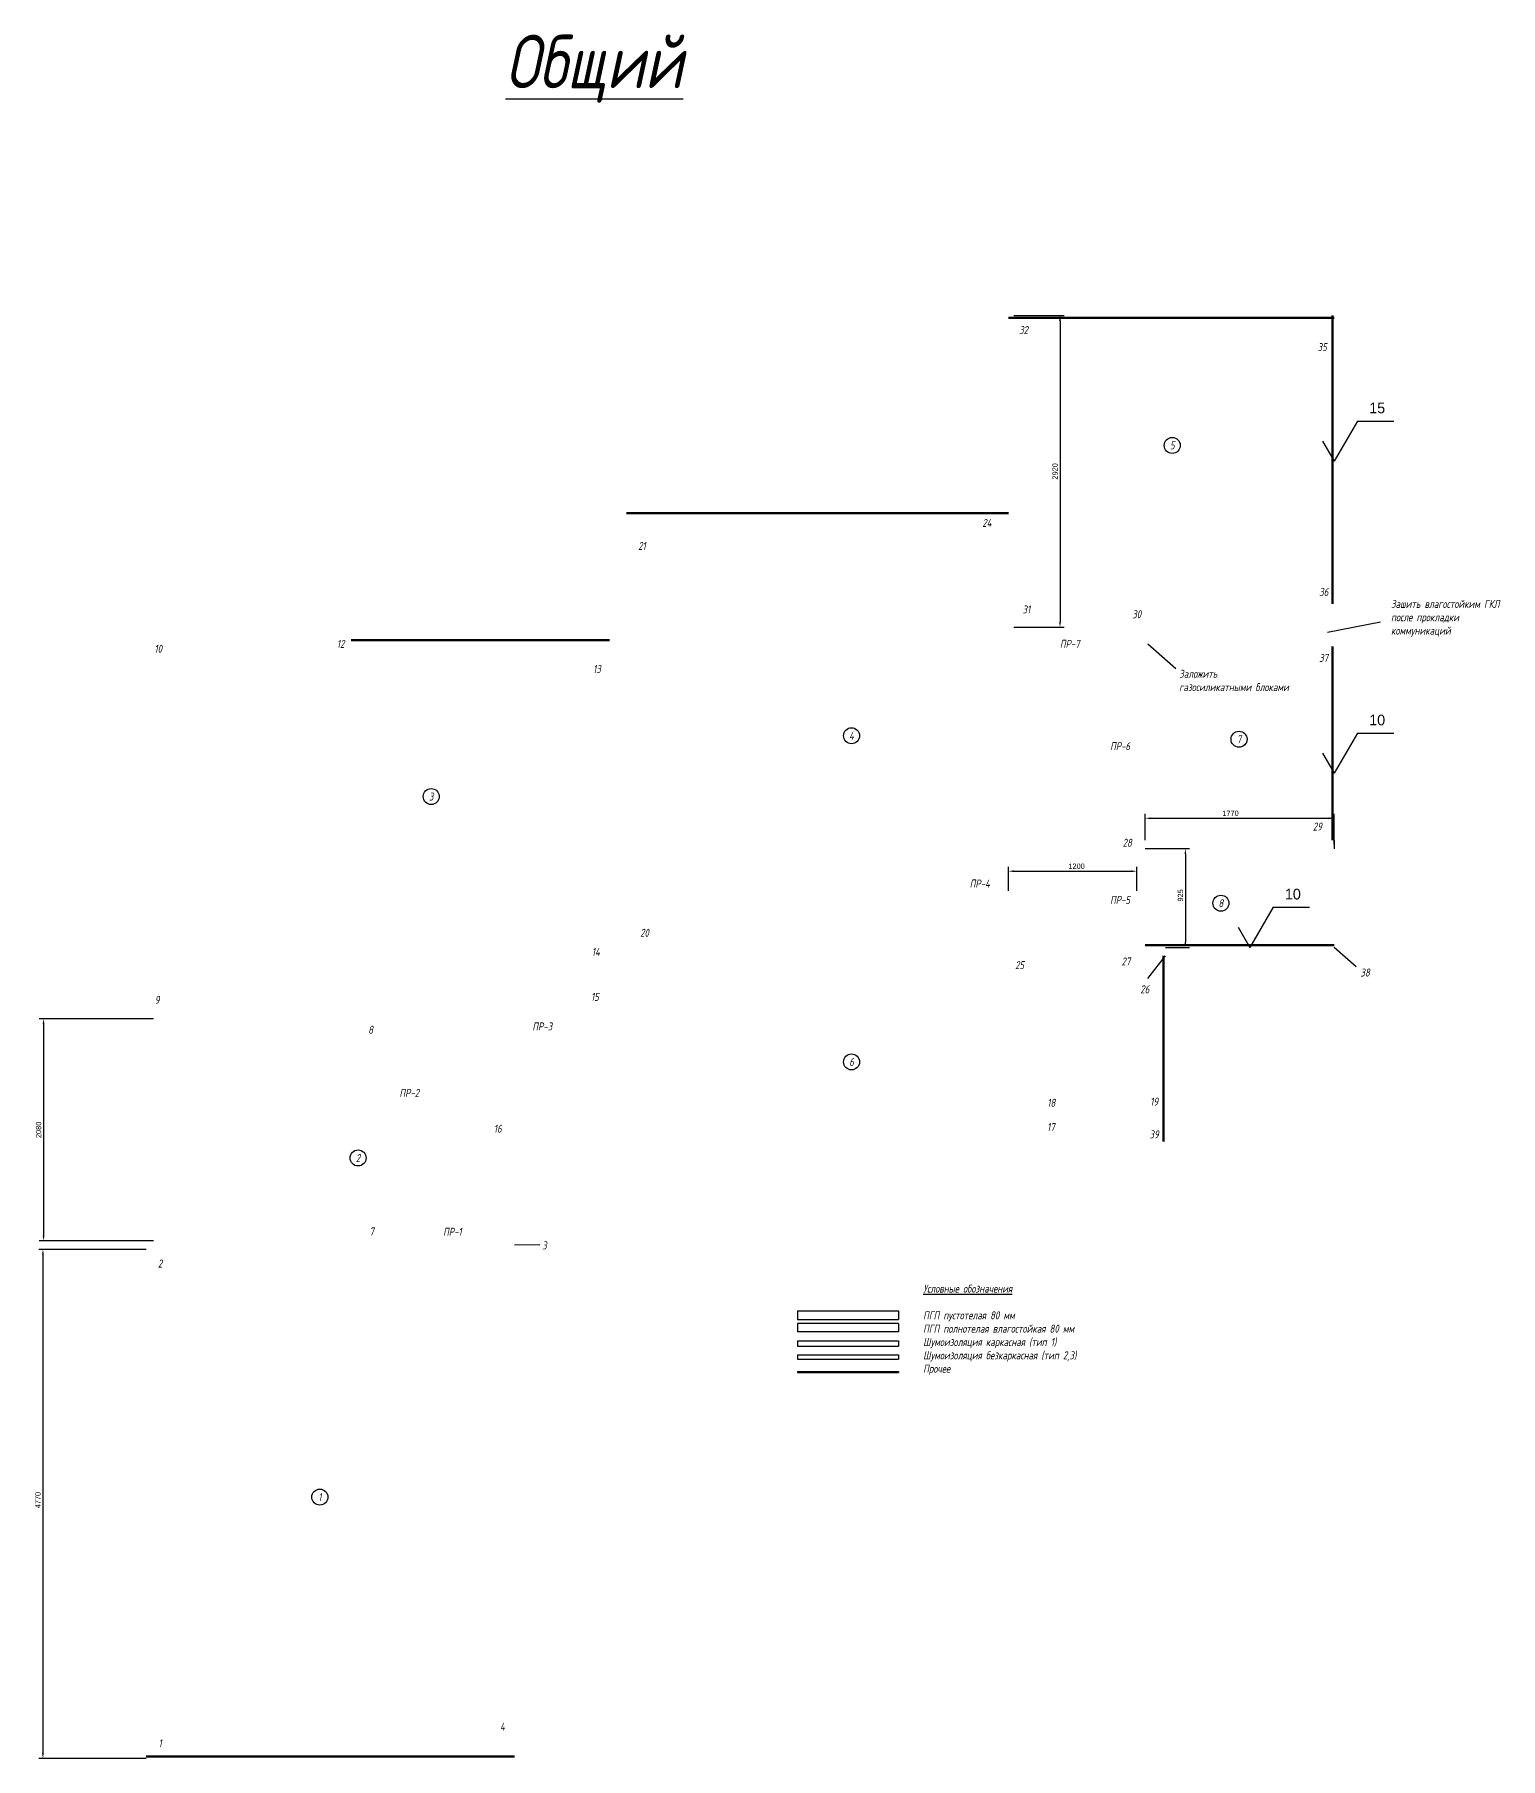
# Model space of a CAD drawing. Header units: millimetres. Extents: x -24443 to 78341, y -69589 to 15487.
# Drawn here: x 3405 to 17140, y -24520 to -8366 of the extents above; entities that cross this region are included whole.
import ezdxf
from ezdxf.enums import TextEntityAlignment as Align

# ---------------------------------------------------------------- set-up
doc = ezdxf.new("R2010")
doc.units = ezdxf.units.MM
for name, color, linetype in [('01 Перегородки', 7, 'Continuous'), ('07 Номера помещений', 7, 'Continuous'), ('08 Размеры', 7, 'Continuous')]:
    doc.layers.add(name, color=color, linetype=linetype)
doc.layers.add('100 noprint', color=1, linetype='Continuous', plot=False)
doc.styles.get("Standard").update_dxf_attribs({"font": 'Ubuntu-R.ttf'})
doc.styles.add('ГОСТ-ISOCPEUR', font='isocpeui.ttf', dxfattribs={"width": 0.8})
doc.dimstyles.new('ISO-25', dxfattribs={"dimtxt": 2.5, "dimasz": 2.5, "dimexe": 1.25, "dimexo": 0.625, "dimtad": 1, "dimtxsty": 'Standard', "dimcen": 2.5, "dimadec": 0, "dimazin": 0, "dimtfac": 1, "dimtmove": 0, "dimatfit": 3, "dimfxl": 1, "dimarcsym": 0})

# ---------------------------------------------------------------- blocks, each defined once
blk = doc.blocks.new('*D216')
at = {"layer": '08 Размеры', "color": 0, "lineweight": -2}
for p, q in [((4451, -19750), (3444, -19750)), ((3484, -19800), (3484, -24470)), ((4451, -24520), (3444, -24520))]:
    blk.add_line(p, q, dxfattribs=at)
at = {"layer": '08 Размеры', "color": 0}
for points in [[(3492, -19800), (3475, -19800), (3484, -19750)], [(3475, -24470), (3492, -24470), (3484, -24520)]]:
    blk.add_solid(points, dxfattribs=at)
at = {"layer": 'Defpoints', "color": 0}
for p in [(4451, -19750), (3484, -24520), (4451, -24520)]:
    blk.add_point(p, dxfattribs=at)
at = {"layer": '08 Размеры', "color": 0, "insert": (3437, -22099), "char_height": 50, "attachment_point": 5, "rotation": 90}
blk.add_mtext('4770', dxfattribs=at)
blk = doc.blocks.new('*D228')
at = {"layer": '08 Размеры', "color": 0, "lineweight": -2}
for p, q in [((4521, -17590), (3450, -17590)), ((3490, -17640), (3490, -19620)), ((4521, -19670), (3450, -19670))]:
    blk.add_line(p, q, dxfattribs=at)
at = {"layer": '08 Размеры', "color": 0}
for points in [[(3498, -17640), (3481, -17640), (3490, -17590)], [(3481, -19620), (3498, -19620), (3490, -19670)]]:
    blk.add_solid(points, dxfattribs=at)
at = {"layer": 'Defpoints', "color": 0}
for p in [(4521, -17590), (3490, -19670), (4521, -19670)]:
    blk.add_point(p, dxfattribs=at)
at = {"layer": '08 Размеры', "color": 0, "insert": (3443, -18630), "char_height": 50, "attachment_point": 5, "rotation": 90}
blk.add_mtext('2080', dxfattribs=at)
blk = doc.blocks.new('*D229')
at = {"layer": '08 Размеры', "color": 0, "lineweight": -2}
for p, q in [((13811, -15915), (13811, -15670)), ((13861, -15710), (15531, -15710)), ((15581, -15955), (15581, -15670))]:
    blk.add_line(p, q, dxfattribs=at)
at = {"layer": '08 Размеры', "color": 0}
for points in [[(13861, -15702), (13861, -15719), (13811, -15710)], [(15531, -15719), (15531, -15702), (15581, -15710)]]:
    blk.add_solid(points, dxfattribs=at)
at = {"layer": 'Defpoints', "color": 0}
for p in [(15581, -15710), (13811, -15915), (15581, -15955)]:
    blk.add_point(p, dxfattribs=at)
at = {"layer": '08 Размеры', "color": 0, "insert": (14610, -15664), "char_height": 50, "attachment_point": 5}
blk.add_mtext('1770', dxfattribs=at)
blk = doc.blocks.new('*D230')
at = {"layer": '08 Размеры', "color": 0, "lineweight": -2}
for p, q in [((13811, -15995), (14227, -15995)), ((14187, -16045), (14187, -16870)), ((14001, -16920), (14227, -16920))]:
    blk.add_line(p, q, dxfattribs=at)
at = {"layer": '08 Размеры', "color": 0}
for points in [[(14195, -16045), (14179, -16045), (14187, -15995)], [(14179, -16870), (14195, -16870), (14187, -16920)]]:
    blk.add_solid(points, dxfattribs=at)
at = {"layer": 'Defpoints', "color": 0}
for p in [(13811, -15995), (14001, -16920), (14187, -16920)]:
    blk.add_point(p, dxfattribs=at)
at = {"layer": '08 Размеры', "color": 0, "insert": (14141, -16433), "char_height": 50, "attachment_point": 5, "rotation": 90}
blk.add_mtext('925', dxfattribs=at)
blk = doc.blocks.new('*D239')
at = {"layer": '08 Размеры', "color": 0, "lineweight": -2}
for p, q in [((12581, -11000), (13053, -11000)), ((13013, -11050), (13013, -13870)), ((12581, -13920), (13053, -13920))]:
    blk.add_line(p, q, dxfattribs=at)
at = {"layer": '08 Размеры', "color": 0}
for points in [[(13021, -11050), (13004, -11050), (13013, -11000)], [(13004, -13870), (13021, -13870), (13013, -13920)]]:
    blk.add_solid(points, dxfattribs=at)
at = {"layer": 'Defpoints', "color": 0}
for p in [(12581, -11000), (12581, -13920), (13013, -13920)]:
    blk.add_point(p, dxfattribs=at)
at = {"layer": '08 Размеры', "color": 0, "insert": (12966, -12460), "char_height": 50, "attachment_point": 5, "rotation": 90}
blk.add_mtext('2920', dxfattribs=at)
blk = doc.blocks.new('*D240')
at = {"layer": '08 Размеры', "color": 0, "lineweight": -2}
for p, q in [((12531, -16390), (12531, -16166)), ((12581, -16206), (13681, -16206)), ((13731, -16390), (13731, -16166))]:
    blk.add_line(p, q, dxfattribs=at)
at = {"layer": '08 Размеры', "color": 0}
for points in [[(12581, -16198), (12581, -16215), (12531, -16206)], [(13681, -16215), (13681, -16198), (13731, -16206)]]:
    blk.add_solid(points, dxfattribs=at)
at = {"layer": 'Defpoints', "color": 0}
for p in [(13731, -16206), (12531, -16390), (13731, -16390)]:
    blk.add_point(p, dxfattribs=at)
at = {"layer": '08 Размеры', "color": 0, "insert": (13168, -16160), "char_height": 50, "attachment_point": 5}
blk.add_mtext('1200', dxfattribs=at)

msp = doc.modelspace()

# ---------------------------------------------------------------- linework, layer by layer
for p, q in [((15798.996, -11988.077), (15581.234, -12365.252)), ((15798.996, -11988.077), (16139.753, -11988.077)), ((15472.353, -12176.665), (15581.234, -12365.252)), ((15798.996, -14911.622), (15581.234, -15288.797)), ((15798.996, -14911.622), (16139.753, -14911.622)), ((15472.353, -15100.21), (15581.234, -15288.797)), ((15008.996, -16543.323), (14791.234, -16920.498)), ((15008.996, -16543.323), (15349.753, -16543.323)), ((14682.353, -16731.91), (14791.234, -16920.498))]:
    msp.add_line(p, q)
at = {"layer": '01 Перегородки', "color": 5, "lineweight": 100}
for p, q in [((12531.234, -11020.498), (15581.234, -11020.498)), ((8951.234, -12850.498), (12531.234, -12850.498)), ((6371.234, -14040.498), (8791.234, -14040.498)), ((13981.234, -17000.498), (13981.234, -18740.498)), ((4451.234, -24500.498), (7901.234, -24500.498))]:
    msp.add_line(p, q, dxfattribs=at)
at = {"layer": '01 Перегородки', "color": 1, "lineweight": 100}
for p, q in [((15567.003, -11000.498), (15567.003, -13700.498)), ((15567.003, -14100.748), (15567.003, -15915.498))]:
    msp.add_line(p, q, dxfattribs=at)
at = {"layer": '01 Перегородки'}
for p, q in [((16015.869, -13872.749), (15518.676, -13969.114)), ((13835.679, -14076.142), (14096.675, -14306.811)), ((15786.577, -17102.871), (15581.234, -16920.498)), ((13834.239, -17210.437), (14001.234, -17000.498)), ((8138.805, -19707.402), (7901.234, -19710.498))]:
    msp.add_line(p, q, dxfattribs=at)
at = {"layer": '01 Перегородки', "color": 5}
for p, q in [((15581.234, -15915.498), (15581.234, -15995.498)), ((11499.143, -20443.589), (10552.603, -20443.589)), ((10552.603, -20443.589), (10552.603, -20523.589)), ((11499.143, -20443.589), (11499.143, -20523.589)), ((11499.143, -20523.589), (10552.603, -20523.589))]:
    msp.add_line(p, q, dxfattribs=at)
at = {"layer": '01 Перегородки', "color": 3, "lineweight": 100}
msp.add_line((15581.234, -16900.498), (13811.234, -16900.498), dxfattribs=at)
at = {"layer": '01 Перегородки', "color": 4}
for p, q in [((10552.603, -20326.824), (11499.143, -20326.824)), ((10552.603, -20326.824), (10552.603, -20406.824)), ((11499.143, -20326.824), (11499.143, -20406.824)), ((10552.603, -20406.824), (11499.143, -20406.824))]:
    msp.add_line(p, q, dxfattribs=at)
at = {"layer": '01 Перегородки', "color": 3, "linetype": 'Continuous', "ltscale": 10}
for p, q in [((10552.603, -20605.526), (11499.143, -20605.526)), ((10552.603, -20605.526), (10552.603, -20655.526)), ((10552.603, -20655.526), (11499.143, -20655.526)), ((11499.143, -20605.526), (11499.143, -20655.526))]:
    msp.add_line(p, q, dxfattribs=at)
at = {"layer": '01 Перегородки', "color": 74, "linetype": 'Continuous', "ltscale": 10}
for p, q in [((10552.603, -20738.052), (11499.143, -20738.052)), ((10552.603, -20738.052), (10552.603, -20778.052)), ((10552.603, -20778.052), (11499.143, -20778.052)), ((11499.143, -20738.052), (11499.143, -20778.052))]:
    msp.add_line(p, q, dxfattribs=at)
at = {"layer": '01 Перегородки', "color": 1}
for p, q in [((10552.603, -20892.599), (11499.143, -20892.599)), ((10552.603, -20892.599), (10552.603, -20902.599)), ((10552.603, -20902.599), (11499.143, -20902.599)), ((11499.143, -20892.599), (11499.143, -20902.599))]:
    msp.add_line(p, q, dxfattribs=at)
at = {"layer": '07 Номера помещений'}
for centre in [(14064.447, -12216.471), (11059.289, -14936.657), (14689.719, -14969.735), (7121.496, -15506.601), (14519.938, -16506.253), (11059.289, -17993.628), (6436.632, -18893.51), (6078.072, -22071.049)]:
    msp.add_circle(centre, 75, dxfattribs=at)

# ---------------------------------------------------------------- texts
at = {"linetype": 'Continuous'}
for s, p in [('15', (15910.026, -11915.817)), ('10', (15910.026, -14839.362)), ('10', (15120.026, -16471.063))]:
    msp.add_text(s, height=100, dxfattribs=at).set_placement(p)
at = {"layer": '01 Перегородки', "style": 'ГОСТ-ISOCPEUR', "width": 0.8}
for s, p in [('32', (12671.126, -11135.295)), ('35', (15469.186, -11295.172)), ('24', (12328.05, -12942.216)), ('21', (9095.966, -13158.211)), ('36', (15483.448, -13590.305)), ('31', (12697.495, -13753.673)), ('30', (13731.012, -13798.782)), ('12', (6272.958, -14075.859)), ('ПР-7', (13104.694, -14075.918)), ('10', (4563.928, -14122.012)), ('37', (15482.219, -14207.686)), ('13', (8673.928, -14312.012)), ('ПР-6', (13575.773, -15034.509)), ('29', (15424.041, -15788.068)), ('28', (13642.657, -15939.562)), ('ПР-4', (12261.134, -16321.76)), ('ПР-5', (13575.773, -16475.134)), ('20', (9120.258, -16783.443)), ('14', (8663.928, -16962.012)), ('25', (12634.069, -17086.702)), ('27', (13630.478, -17052.171)), ('38', (15870.901, -17155.908)), ('26', (13807.165, -17312.996)), ('9', (4553.928, -17412.012)), ('15', (8655.429, -17383.513)), ('8', (6553.928, -17692.012)), ('ПР-3', (8162.313, -17660.562)), ('ПР-2', (6916.144, -18283.646)), ('18', (12930.875, -18376.211)), ('19', (13894.943, -18365.694)), ('17', (12927.369, -18604.082)), ('16', (7744.641, -18619.152)), ('39', (13894.943, -18672.237)), ('7', (6563.928, -19582.012)), ('ПР-1', (7320.122, -19584.591)), ('3', (8182.627, -19712.329)), ('2', (4581.782, -19882.137)), ('4', (7788.236, -24222.012)), ('1', (4581.782, -24376.842))]:
    msp.add_text(s, height=75, dxfattribs=at).set_placement(p, align=Align.MIDDLE)
at = {"layer": '01 Перегородки', "char_height": 75, "attachment_point": 1, "style": 'ГОСТ-ISOCPEUR'}
for s, insert, width in [('{Зашить влагостойким ГКЛ после прокладки коммуникаций}', (16114.507, -13664.579), 1046.23356), ('{Заложить газосиликатными блоками}', (14129.75, -14319.172), 1046.23356), ('{\\LУсловные обозначения\\P\\P\\lПГП пустотелая 80 мм\\PПГП полнотелая влагостойкая 80 мм\\PШумоизоляция каркасная (тип 1)\\PШумоизоляция безкаркасная (тип 2,3)\\PПрочее}', (11730.829, -20080.041), 2987.2707)]:
    msp.add_mtext(s, dxfattribs=dict(at, insert=insert, width=width))
at = {"layer": '07 Номера помещений', "style": 'ГОСТ-ISOCPEUR', "width": 0.8}
for s, p in [('5', (14064.447, -12216.471)), ('4', (11059.289, -14936.657)), ('7', (14689.719, -14969.735)), ('3', (7121.496, -15506.601)), ('8', (14519.938, -16506.253)), ('6', (11059.289, -17993.628)), ('2', (6436.632, -18893.51)), ('1', (6078.072, -22071.049))]:
    msp.add_text(s, height=75, dxfattribs=at).set_placement(p, align=Align.MIDDLE)
at = {"layer": '100 noprint', "color": 2, "insert": (7816.602, -8369.437), "char_height": 500, "width": 2987.2707, "attachment_point": 1, "style": 'ГОСТ-ISOCPEUR'}
msp.add_mtext('{\\LОбщий}', dxfattribs=at)

# ---------------------------------------------------------------- dimensions: what is measured, and where the dimension line sits
at = {"layer": '08 Размеры'}
for base, p1, p2, picture, middle in [((13012.577, -13920.498), (12581.234, -11000.498), (12581.234, -13920.498), '*D239', (13012.577, -12460.498)), ((14186.984, -16920.498), (13811.234, -15995.498), (14001.234, -16920.498), '*D230', (14186.984, -16432.933)), ((3483.516, -24520.498), (4451.234, -19750.498), (4451.234, -24520.498), '*D216', (3483.516, -22098.638))]:
    dim = msp.add_linear_dim(base=base, p1=p1, p2=p2, angle=90, dimstyle='ISO-25', override={"dimtxt": 50, "dimasz": 50, "dimexe": 40, "dimexo": 0, "dimgap": 20}, dxfattribs=at)
    dim.commit()
    dim.dimension.update_dxf_attribs({"geometry": picture, "text_midpoint": middle, "dimtype": 160})
for base, p1, p2, picture, middle in [((15581.234, -15710.266), (13811.234, -15915.498), (15581.234, -15955.498), '*D229', (14610.267, -15710.266)), ((13731.234, -16206.305), (12531.234, -16390.498), (13731.234, -16390.498), '*D240', (13168.183, -16206.305))]:
    dim = msp.add_linear_dim(base=base, p1=p1, p2=p2, dimstyle='ISO-25', override={"dimtxt": 50, "dimasz": 50, "dimexe": 40, "dimexo": 0, "dimgap": 20}, dxfattribs=at)
    dim.commit()
    dim.dimension.update_dxf_attribs({"geometry": picture, "text_midpoint": middle, "dimtype": 160})
dim = msp.add_linear_dim(base=(3489.505, -19670.498), p1=(4521.234, -17590.498), p2=(4521.234, -19670.498), angle=90, dimstyle='ISO-25', override={"dimtxt": 50, "dimasz": 50, "dimexe": 40, "dimexo": 0, "dimgap": 20}, dxfattribs=at)
dim.commit()
dim.dimension.update_dxf_attribs({"geometry": '*D228', "text_midpoint": (3443.387, -18630.498)})

doc.saveas('drawing.dxf')
